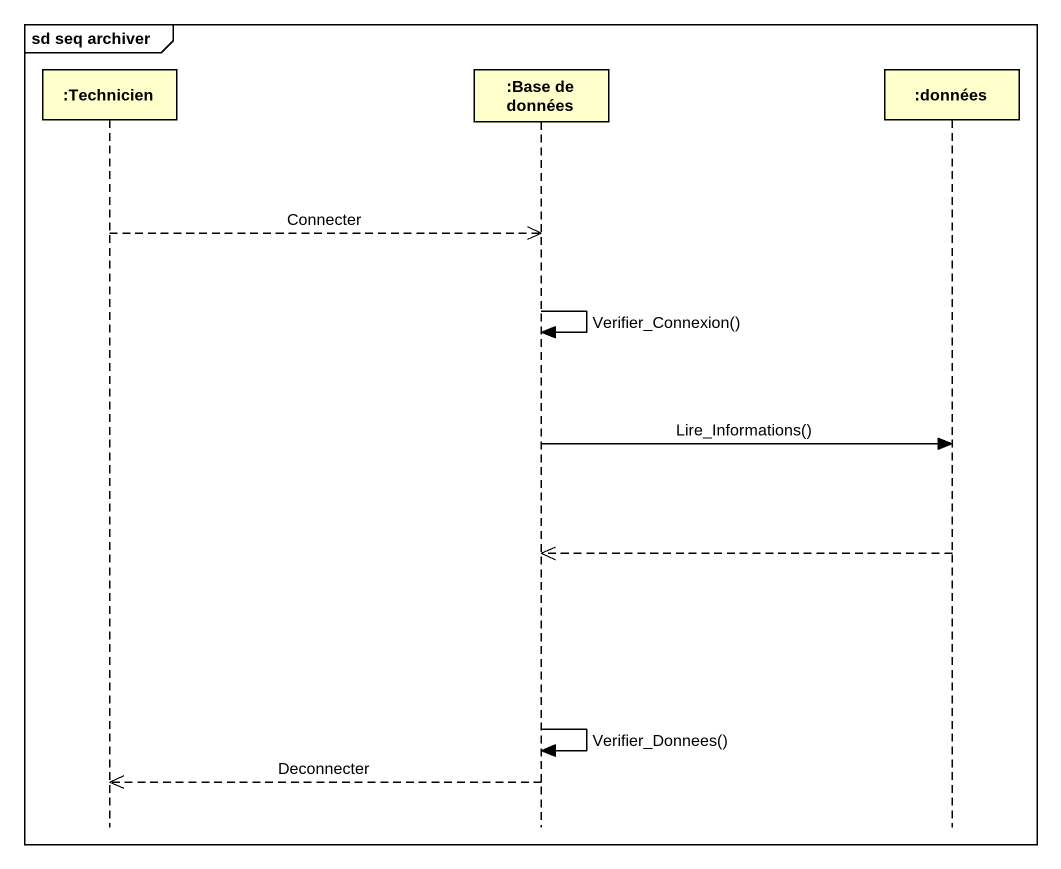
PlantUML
@startuml
mainframe sd seq archiver
hide footbox
participant ":Technicien" as Technicien
participant ":Base de données" as Base_de_données
participant ":données" as données

Technicien -->> Base_de_données : Connecter
Base_de_données -> Base_de_données : Verifier_Connexion()
Base_de_données -> données : Lire_Informations()
données -->> Base_de_données
Base_de_données -> Base_de_données : Verifier_Donnees()
Base_de_données -->> Technicien : Deconnecter
@enduml
